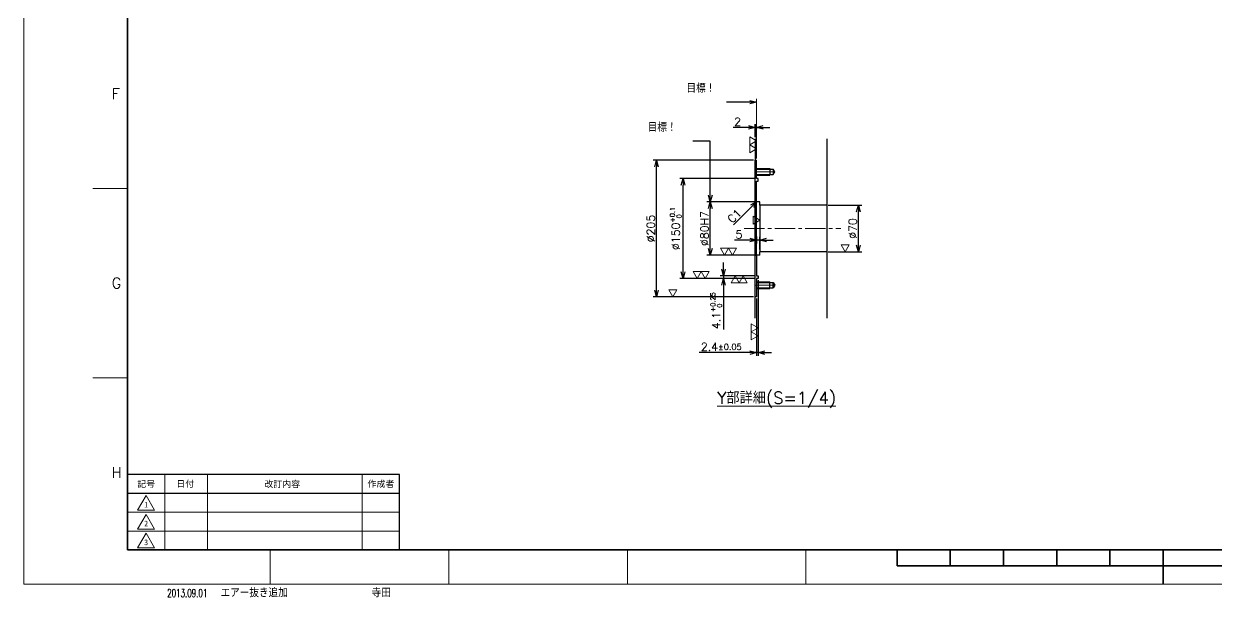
# Model space of a CAD drawing. Header units: millimetres. Extents: x 0 to 6626, y -38 to 4663.
# Drawn here: x 0 to 3576, y -38 to 1681 of the extents above; entities that cross this region are included whole.
import ezdxf
from ezdxf import colors
from ezdxf.entities.mleader import LeaderData, LeaderLine
from ezdxf.enums import TextEntityAlignment as Align
from ezdxf.math import Vec2, Vec3

# ---------------------------------------------------------------- set-up
doc = ezdxf.new("R2010")
doc.units = ezdxf.units.MM
doc.header["$LTSCALE"] = 3.2
doc.header["$PDMODE"] = 99
doc.header["$PDSIZE"] = 1
doc.linetypes.add('CENTER2', pattern=[28.575, 19.05, -3.175, 3.175, -3.175])
for name, color, linetype, lineweight in [('05_CENTER', 4, 'CENTER2', 13), ('07_TEXT', 3, 'Continuous', 13), ('08_DIM', 3, 'Continuous', 13), ('90_FRAME', 5, 'Continuous', 35)]:
    doc.layers.add(name, color=color, linetype=linetype, lineweight=lineweight)
doc.layers.add('91_BLANK', color=5, linetype='Continuous', lineweight=0, plot=False)
doc.styles.add('KSS_TXT', font='txt.shx', dxfattribs={"bigfont": 'extfont2.shx'})
doc.styles.add('MS_G', font='MS Gothic.ttf')
doc.styles.get("Standard").update_dxf_attribs({"font": 'txt.shx', "bigfont": 'extfont2.shx'})
doc.styles.add('表題用', font='MS PGothic.ttf')
doc.dimstyles.new('KSS_DIM', dxfattribs={"dimscale": 8, "dimtxt": 3, "dimasz": 2.5, "dimexe": 1.25, "dimexo": 0.625, "dimtad": 1, "dimdsep": 46, "dimtxsty": 'KSS_TXT', "dimblk": 'OPEN30', "dimcen": 0, "dimazin": 2, "dimtfac": 0.75, "dimtmove": 0, "dimatfit": 3, "dimldrblk": 'OPEN30', "dimfxl": 1.25, "dimtolj": 1, "dimarcsym": 0})

# ---------------------------------------------------------------- blocks, each defined once
blk = doc.blocks.new('AM_BALLOON1')
at = {"transparency": 16777216}
blk.add_circle((0, 0), 5, dxfattribs=at)
blk.add_attdef('B_NUMBER', text='', height=3, dxfattribs=at).set_placement((0, 0), align=Align.MIDDLE_CENTER)
blk = doc.blocks.new('_OPEN')
at = {"color": 0, "linetype": 'ByBlock'}
for p, q in [((-1, 0.17), (0, 0)), ((0, 0), (-1, -0.17)), ((0, 0), (-1, 0))]:
    blk.add_line(p, q, dxfattribs=at)
blk = doc.blocks.new('_Open30')
at = {"color": 0, "linetype": 'ByBlock', "lineweight": -2}
for p, q in [((-1, 0.27), (0, 0)), ((0, 0), (-1, -0.27)), ((0, 0), (-1, 0))]:
    blk.add_line(p, q, dxfattribs=at)
blk = doc.blocks.new('*D142')
at = {"layer": '08_DIM', "color": 0, "lineweight": -2, "transparency": 16777216}
for p, q in [((2188.5, 1272.1), (1887.2, 1272.1)), ((1897.2, 882.1), (1897.2, 1252.1)), ((2188.5, 862.1), (1887.2, 862.1))]:
    blk.add_line(p, q, dxfattribs=at)
at = {"layer": 'Defpoints', "color": 0, "transparency": 16777216}
for p in [(1897.2, 1272.1), (2193.5, 1272.1), (2193.5, 862.1)]:
    blk.add_point(p, dxfattribs=at)
at = {"layer": '08_DIM', "color": 0, "lineweight": -2, "transparency": 16777216, "xscale": 20, "yscale": 20, "zscale": 20}
for p, rotation in [((1897.2, 1272.1), 90), ((1897.2, 862.1), 270)]:
    blk.add_blockref('_Open30', p, dxfattribs=dict(at, rotation=rotation))
at = {"layer": '08_DIM', "color": 0, "transparency": 16777216, "insert": (1880.1, 1067.1), "char_height": 24, "attachment_point": 5, "rotation": 90, "style": 'KSS_TXT'}
blk.add_mtext('\\A1;%%C205', dxfattribs=at)
blk = doc.blocks.new('*D143')
at = {"layer": '08_DIM', "color": 0, "lineweight": -2, "transparency": 16777216}
for p, q in [((2173.5, 1370.4), (2127.5, 1370.4)), ((2193.5, 1340.7), (2193.5, 1380.4)), ((2197.5, 1370.4), (2193.5, 1370.4)), ((2197.5, 1277.1), (2197.5, 1380.4)), ((2217.5, 1370.4), (2237.5, 1370.4))]:
    blk.add_line(p, q, dxfattribs=at)
at = {"layer": 'Defpoints', "color": 0, "transparency": 16777216}
for p in [(2193.5, 1370.4), (2193.5, 1335.7), (2197.5, 1272.1)]:
    blk.add_point(p, dxfattribs=at)
at = {"layer": '08_DIM', "color": 0, "lineweight": -2, "transparency": 16777216, "xscale": 20, "yscale": 20, "zscale": 20}
blk.add_blockref('_Open30', (2193.5, 1370.4), dxfattribs=at)
at = {"layer": '08_DIM', "color": 0, "lineweight": -2, "transparency": 16777216, "xscale": 20, "yscale": 20, "zscale": 20, "rotation": 180}
blk.add_blockref('_Open30', (2197.5, 1370.4), dxfattribs=at)
at = {"layer": '08_DIM', "color": 0, "transparency": 16777216, "insert": (2140.5, 1387.4), "char_height": 24, "attachment_point": 5, "style": 'KSS_TXT'}
blk.add_mtext('\\A1;2', dxfattribs=at)
blk = doc.blocks.new('p1ba02')
for p, q in [((-1.5, 2.6), (1.5, 2.6)), ((0, 0), (-1.5, 2.6)), ((1.5, 2.6), (0, 0)), ((3, 0), (1.5, 2.6)), ((1.5, 2.6), (4.5, 2.6)), ((4.5, 2.6), (3, 0))]:
    blk.add_line(p, q)
blk = doc.blocks.new('p1ba01')
for p, q in [((0, 0), (-1.5, 2.6)), ((-1.5, 2.6), (1.5, 2.6)), ((1.5, 2.6), (0, 0))]:
    blk.add_line(p, q)
blk = doc.blocks.new('*D207')
at = {"layer": '08_DIM', "color": 0, "lineweight": -2, "transparency": 16777216}
for p, q in [((2192.5, 1217.1), (1966.9, 1217.1)), ((1976.9, 937.1), (1976.9, 1197.1)), ((2192.5, 917.1), (1966.9, 917.1))]:
    blk.add_line(p, q, dxfattribs=at)
at = {"layer": 'Defpoints', "color": 0, "transparency": 16777216}
for p in [(1976.9, 1217.1), (2197.5, 1217.1), (2197.5, 917.1)]:
    blk.add_point(p, dxfattribs=at)
at = {"layer": '08_DIM', "color": 0, "lineweight": -2, "transparency": 16777216, "xscale": 20, "yscale": 20, "zscale": 20}
for p, rotation in [((1976.9, 1217.1), 90), ((1976.9, 917.1), 270)]:
    blk.add_blockref('_Open30', p, dxfattribs=dict(at, rotation=rotation))
at = {"layer": '08_DIM', "color": 0, "transparency": 16777216, "insert": (1955.1, 1067.1), "char_height": 24, "attachment_point": 5, "rotation": 90, "style": 'KSS_TXT'}
blk.add_mtext('\\A1;%%C150{\\H14.400000;\\S+0.1^  0;}', dxfattribs=at)
blk = doc.blocks.new('*D208')
at = {"layer": '08_DIM', "color": 0, "lineweight": -2, "transparency": 16777216}
for p, q in [((2098.1, 945.3), (2098.1, 965.3)), ((2192.5, 925.3), (2088.1, 925.3)), ((2192.5, 917.1), (2088.1, 917.1)), ((2098.1, 925.3), (2098.1, 917.1)), ((2098.1, 897.1), (2098.1, 763.9))]:
    blk.add_line(p, q, dxfattribs=at)
at = {"layer": 'Defpoints', "color": 0, "transparency": 16777216}
for p in [(2098.1, 917.1), (2197.5, 925.3), (2197.5, 917.1)]:
    blk.add_point(p, dxfattribs=at)
at = {"layer": '08_DIM', "color": 0, "lineweight": -2, "transparency": 16777216, "xscale": 20, "yscale": 20, "zscale": 20}
for p, rotation in [((2098.1, 925.3), 270), ((2098.1, 917.1), 90)]:
    blk.add_blockref('_Open30', p, dxfattribs=dict(at, rotation=rotation))
at = {"layer": '08_DIM', "color": 0, "transparency": 16777216, "insert": (2076.3, 820.5), "char_height": 24, "attachment_point": 5, "rotation": 90, "style": 'KSS_TXT'}
blk.add_mtext('\\A1;4.1{\\H14.400000;\\S+0.25^  0;}', dxfattribs=at)
blk = doc.blocks.new('*D209')
at = {"layer": '08_DIM', "color": 0, "lineweight": -2, "transparency": 16777216}
for p, q in [((2202.3, 912.1), (2202.3, 685)), ((2197.5, 857.1), (2197.5, 685)), ((2177.5, 695), (2025.5, 695)), ((2202.3, 695), (2197.5, 695)), ((2222.3, 695), (2242.3, 695))]:
    blk.add_line(p, q, dxfattribs=at)
at = {"layer": 'Defpoints', "color": 0, "transparency": 16777216}
for p in [(2202.3, 917.1), (2197.5, 862.1), (2197.5, 695)]:
    blk.add_point(p, dxfattribs=at)
at = {"layer": '08_DIM', "color": 0, "lineweight": -2, "transparency": 16777216, "xscale": 20, "yscale": 20, "zscale": 20}
blk.add_blockref('_Open30', (2197.5, 695), dxfattribs=at)
at = {"layer": '08_DIM', "color": 0, "lineweight": -2, "transparency": 16777216, "xscale": 20, "yscale": 20, "zscale": 20, "rotation": 180}
blk.add_blockref('_Open30', (2202.3, 695), dxfattribs=at)
at = {"layer": '08_DIM', "color": 0, "transparency": 16777216, "insert": (2091.5, 712), "char_height": 24, "attachment_point": 5, "style": 'KSS_TXT'}
blk.add_mtext('\\A1;2.4{\\H18.000000;%%p0.05}', dxfattribs=at)
blk = doc.blocks.new('*D210')
at = {"layer": '08_DIM', "color": 0, "lineweight": -2, "transparency": 16777216}
for p, q in [((2194.5, 1147.1), (2048.3, 1147.1)), ((2058.3, 1007.1), (2058.3, 1127.1)), ((2194.5, 987.1), (2048.3, 987.1))]:
    blk.add_line(p, q, dxfattribs=at)
at = {"layer": 'Defpoints', "color": 0, "transparency": 16777216}
for p in [(2058.3, 1147.1), (2199.5, 1147.1), (2199.5, 987.1)]:
    blk.add_point(p, dxfattribs=at)
at = {"layer": '08_DIM', "color": 0, "lineweight": -2, "transparency": 16777216, "xscale": 20, "yscale": 20, "zscale": 20}
for p, rotation in [((2058.3, 1147.1), 90), ((2058.3, 987.1), 270)]:
    blk.add_blockref('_Open30', p, dxfattribs=dict(at, rotation=rotation))
at = {"layer": '08_DIM', "color": 0, "transparency": 16777216, "insert": (2041.3, 1067.1), "char_height": 24, "attachment_point": 5, "rotation": 90, "style": 'KSS_TXT'}
blk.add_mtext('\\A1;%%C80H7', dxfattribs=at)
blk = doc.blocks.new('*D211')
at = {"layer": '08_DIM', "color": 0, "lineweight": -2, "transparency": 16777216}
for p, q in [((2412.5, 1137.1), (2512.7, 1137.1)), ((2502.7, 1017.1), (2502.7, 1117.1)), ((2412.5, 997.1), (2512.7, 997.1))]:
    blk.add_line(p, q, dxfattribs=at)
at = {"layer": 'Defpoints', "color": 0, "transparency": 16777216}
for p in [(2407.5, 1137.1), (2502.7, 1137.1), (2407.5, 997.1)]:
    blk.add_point(p, dxfattribs=at)
at = {"layer": '08_DIM', "color": 0, "lineweight": -2, "transparency": 16777216, "xscale": 20, "yscale": 20, "zscale": 20}
for p, rotation in [((2502.7, 1137.1), 90), ((2502.7, 997.1), 270)]:
    blk.add_blockref('_Open30', p, dxfattribs=dict(at, rotation=rotation))
at = {"layer": '08_DIM', "color": 0, "transparency": 16777216, "insert": (2485.7, 1067.1), "char_height": 24, "attachment_point": 5, "rotation": 90, "style": 'KSS_TXT'}
blk.add_mtext('\\A1;%%C70', dxfattribs=at)
blk = doc.blocks.new('*D212')
at = {"layer": '08_DIM', "color": 0, "lineweight": -2, "transparency": 16777216}
blk.add_line((2184.4, 1134), (2128.2, 1077.7), dxfattribs=at)
at = {"layer": 'Defpoints', "color": 0, "transparency": 16777216}
for p in [(2198.5, 1148.1), (2040.1, 989.6), (2040.1, 989.6)]:
    blk.add_point(p, dxfattribs=at)
at = {"layer": '08_DIM', "color": 0, "lineweight": -2, "transparency": 16777216, "xscale": 20, "yscale": 20, "zscale": 20, "rotation": 44.99999999999996}
blk.add_blockref('_Open30', (2198.5, 1148.1), dxfattribs=at)
at = {"layer": '08_DIM', "color": 0, "transparency": 16777216, "insert": (2131, 1104.6), "char_height": 24, "attachment_point": 5, "rotation": 45, "style": 'KSS_TXT'}
blk.add_mtext('\\A1;C1', dxfattribs=at)
blk = doc.blocks.new('*D213')
at = {"layer": '08_DIM', "color": 0, "lineweight": -2, "transparency": 16777216}
for p, q in [((2197.5, 1043), (2197.5, 1022.3)), ((2207.5, 1004.3), (2207.5, 1042.3)), ((2177.5, 1032.3), (2131.5, 1032.3)), ((2207.5, 1032.3), (2197.5, 1032.3)), ((2227.5, 1032.3), (2247.5, 1032.3))]:
    blk.add_line(p, q, dxfattribs=at)
at = {"layer": 'Defpoints', "color": 0, "transparency": 16777216}
for p in [(2197.5, 1048), (2197.5, 1032.3), (2207.5, 999.3)]:
    blk.add_point(p, dxfattribs=at)
at = {"layer": '08_DIM', "color": 0, "lineweight": -2, "transparency": 16777216, "xscale": 20, "yscale": 20, "zscale": 20}
blk.add_blockref('_Open30', (2197.5, 1032.3), dxfattribs=at)
at = {"layer": '08_DIM', "color": 0, "lineweight": -2, "transparency": 16777216, "xscale": 20, "yscale": 20, "zscale": 20, "rotation": 180}
blk.add_blockref('_Open30', (2207.5, 1032.3), dxfattribs=at)
at = {"layer": '08_DIM', "color": 0, "transparency": 16777216, "insert": (2144.5, 1049.4), "char_height": 24, "attachment_point": 5, "style": 'KSS_TXT'}
blk.add_mtext('\\A1;5', dxfattribs=at)

msp = doc.modelspace()

# ---------------------------------------------------------------- linework, layer by layer
at = {"color": 0}
for p, q in [((2193.544, 1335.686), (2193.544, 1272.121)), ((2407.544, 1335.686), (2407.544, 798.557)), ((2193.544, 1272.121), (2197.544, 1272.121)), ((2193.544, 862.121), (2193.544, 1272.121)), ((2197.544, 1217.121), (2197.544, 1272.121)), ((2197.544, 1247.121), (2237.544, 1247.121)), ((2197.544, 1245.121), (2247.544, 1245.121)), ((2197.544, 1229.121), (2247.544, 1229.121)), ((2197.544, 1227.121), (2237.544, 1227.121)), ((2202.344, 1217.121), (2197.544, 1217.121)), ((2202.344, 1208.921), (2202.344, 1217.121)), ((2237.544, 1247.121), (2237.544, 1227.121)), ((2247.544, 1245.121), (2247.544, 1229.121)), ((2252.162, 1237.121), (2247.544, 1245.121)), ((2247.544, 1229.121), (2252.162, 1237.121)), ((2197.544, 1149.121), (2197.544, 1208.921)), ((2197.544, 1208.921), (2202.344, 1208.921)), ((2197.544, 985.121), (2197.544, 1149.121)), ((2199.544, 1147.121), (2197.544, 1149.121)), ((2207.544, 1147.121), (2199.544, 1147.121)), ((2207.544, 1137.121), (2207.544, 1147.121)), ((2407.544, 1137.121), (2207.544, 1137.121)), ((2207.544, 1137.121), (2207.544, 997.121)), ((2197.544, 985.121), (2199.544, 987.121)), ((2197.544, 985.121), (2197.544, 925.321)), ((2207.544, 987.121), (2199.544, 987.121)), ((2207.544, 987.121), (2207.544, 997.121)), ((2407.544, 997.121), (2207.544, 997.121)), ((2197.544, 925.321), (2202.344, 925.321)), ((2197.544, 917.121), (2197.544, 862.121)), ((2202.344, 917.121), (2197.544, 917.121)), ((2197.544, 907.121), (2237.544, 907.121)), ((2197.544, 905.121), (2247.544, 905.121)), ((2202.344, 925.321), (2202.344, 917.121)), ((2237.544, 887.121), (2237.544, 907.121)), ((2247.544, 889.121), (2247.544, 905.121)), ((2247.544, 905.121), (2252.162, 897.121)), ((2252.162, 897.121), (2247.544, 889.121)), ((2193.544, 798.557), (2193.544, 862.121)), ((2197.544, 862.121), (2193.544, 862.121)), ((2197.544, 889.121), (2247.544, 889.121)), ((2197.544, 887.121), (2237.544, 887.121))]:
    msp.add_line(p, q, dxfattribs=at)
at = {"layer": '05_CENTER'}
for p, q in [((2190.768, 1237.121), (2257.754, 1237.121)), ((2160.432, 1067.121), (2450.248, 1067.121)), ((2190.768, 897.121), (2257.754, 897.121))]:
    msp.add_line(p, q, dxfattribs=at)
at = {"layer": '08_DIM'}
for p, q in [((2197.544, 1357.822), (2197.544, 1455.946)), ((2197.544, 1380.055), (2197.544, 1305.447))]:
    msp.add_line(p, q, dxfattribs=at)
at = {"layer": '90_FRAME', "color": 4, "lineweight": 13}
for p, q in [((310.767, 1187.492), (207.072, 1187.492)), ((310.767, 619.514), (207.072, 619.514)), ((739.003, 0), (739.003, 103.232)), ((1274.47, 0), (1274.47, 103.232)), ((1809.938, 0), (1809.938, 103.232)), ((2345.405, 0), (2345.405, 103.232))]:
    msp.add_line(p, q, dxfattribs=at)
at = {"layer": '90_FRAME', "color": 0, "lineweight": 13}
for p, q in [((422.767, 103.232), (422.767, 329.518)), ((550.767, 103.232), (550.767, 329.518)), ((1014.767, 103.232), (1014.767, 329.518)), ((310.767, 216.375), (1126.767, 216.375)), ((310.767, 159.803), (1126.767, 159.803))]:
    msp.add_line(p, q, dxfattribs=at)
at = {"layer": '90_FRAME', "color": 0, "lineweight": 25}
msp.add_line((310.767, 272.946), (1126.767, 272.946), dxfattribs=at)
at = {"layer": '90_FRAME'}
for p, q in [((2618.682, 55.372), (2618.682, 103.232)), ((2778.214, 55.372), (2778.214, 103.232)), ((2937.745, 55.372), (2937.745, 103.232)), ((3097.276, 55.372), (3097.276, 103.232)), ((3256.808, 55.372), (3256.808, 103.232)), ((3416.339, 0), (3416.339, 103.232)), ((2618.682, 55.372), (4213.996, 55.372))]:
    msp.add_line(p, q, dxfattribs=at)
msp.add_lwpolyline([(310.767, 103.232), (6521.911, 103.232), (6521.911, 4543.663), (310.767, 4543.663)], close=True, dxfattribs=at)
at = {"layer": '90_FRAME', "color": 0, "lineweight": 25}
msp.add_lwpolyline([(310.767, 103.232), (1126.767, 103.232), (1126.767, 329.518), (310.767, 329.518)], close=True, dxfattribs=at)
at = {"layer": '90_FRAME', "color": 0, "lineweight": 13}
for points in [[(341.31, 222.383), (366.767, 266.476), (392.224, 222.383), (341.31, 222.383)], [(341.31, 165.812), (366.767, 209.905), (392.224, 165.812), (341.31, 165.812)], [(341.31, 109.24), (366.767, 153.333), (392.224, 109.24), (341.31, 109.24)]]:
    msp.add_lwpolyline(points, dxfattribs=at)
at = {"layer": '91_BLANK'}
msp.add_lwpolyline([(0, 0), (6625.607, 0), (6625.607, 4663.358), (0, 4663.358)], close=True, dxfattribs=at)

# ---------------------------------------------------------------- block references
at = {"layer": '08_DIM', "xscale": 8, "yscale": 8, "zscale": 8}
for name, p, rotation in [('p1ba02', (2197.544, 1305.857), 90), ('p1ba01', (2207.544, 1092.224), 90), ('p1ba02', (2157.491, 925.321), 180), ('p1ba02', (2202.344, 744.783), 90)]:
    msp.add_blockref(name, p, dxfattribs=dict(at, rotation=rotation))
for name, p in [('p1ba02', (2101.584, 987.121)), ('p1ba01', (2462.609, 997.121)), ('p1ba02', (2018.937, 917.121)), ('p1ba01', (1946.611, 862.121))]:
    msp.add_blockref(name, p, dxfattribs=at)

# ---------------------------------------------------------------- texts
at = {"layer": '07_TEXT', "style": 'KSS_TXT'}
for p in [(1987.166, 1474.952), (1870.881, 1357.704)]:
    msp.add_text('目標！', height=24, dxfattribs=at).set_placement(p)
at = {"layer": '08_DIM'}
msp.add_text('%%uY部詳細(S=1/4)', height=36, dxfattribs=at).set_placement((2079, 541.48))
at = {"layer": '90_FRAME', "color": 0, "lineweight": 13, "style": 'KSS_TXT'}
for s, p in [('F', (263.659, 1471.481)), ('G', (263.659, 903.503)), ('H', (263.659, 335.525))]:
    msp.add_text(s, height=32, dxfattribs=at).set_placement(p, align=Align.MIDDLE_LEFT)
at = {"layer": '90_FRAME', "color": 0, "style": '表題用'}
for s, p in [('記号', (366.767, 301.232)), ('日付', (484.019, 301.232)), ('作成者', (1070.767, 301.232))]:
    msp.add_text(s, height=19.2, dxfattribs=at).set_placement(p, align=Align.MIDDLE_CENTER)
msp.add_text('改訂内容', height=19.2, dxfattribs=at).set_placement((774.767, 301.232), align=Align.MIDDLE)
at = {"layer": '90_FRAME', "color": 0, "lineweight": 13, "style": 'MS_G'}
for s, p in [('1', (366.767, 239.003)), ('2', (366.767, 182.432)), ('3', (366.767, 125.86))]:
    msp.add_text(s, height=16.971, dxfattribs=at).set_placement(p, align=Align.MIDDLE)
at = {"layer": '90_FRAME', "color": 3, "lineweight": 13, "width": 0.65}
msp.add_text('2013.09.01', height=24, dxfattribs=at).set_placement((429.936, -38.398))
at = {"layer": '90_FRAME', "color": 3, "lineweight": 13}
for s, p in [('エアー抜き追加', (589.869, -38.398)), ('寺田', (1042.962, -38.398))]:
    msp.add_text(s, height=24, dxfattribs=at).set_placement(p)

# ---------------------------------------------------------------- dimensions: what is measured, and where the dimension line sits
at = {"layer": '08_DIM'}
for base, p1, p2, override, picture, middle in [((2193.545, 1370.447), (2197.544, 1272.121), (2193.545, 1335.686), {"dimlfac": 0.5}, '*D143', (2140.545, 1387.447)), ((2197.544, 1032.347), (2207.544, 999.291), (2197.544, 1047.998), {"dimlfac": 0.5}, '*D213', (2144.544, 1049.363)), ((2197.544, 694.991), (2202.344, 917.121), (2197.544, 862.121), {"dimlfac": 0.5, "dimtol": 1, "dimlim": 0, "dimtp": 0.05, "dimtm": 0.05}, '*D209', (2091.544, 711.991))]:
    dim = msp.add_linear_dim(base=base, p1=p1, p2=p2, dimstyle='KSS_DIM', override=override, dxfattribs=at)
    dim.commit()
    dim.dimension.update_dxf_attribs({"geometry": picture, "text_midpoint": middle})
for base, p1, p2, text, override, picture, middle in [((1897.166, 1272.121), (2193.544, 862.121), (2193.544, 1272.121), '%%C<>', {"dimlfac": 0.5}, '*D142', (1880.149, 1067.121)), ((1976.89, 1217.121), (2197.544, 917.121), (2197.544, 1217.121), '%%C<>', {"dimlfac": 0.5, "dimtol": 1, "dimlim": 0, "dimtp": 0.1, "dimtfac": 0.6, "dimtdec": 2, "dimtzin": 8}, '*D207', (1955.09, 1067.121)), ((2058.316, 1147.121), (2199.544, 987.121), (2199.544, 1147.121), '%%C<>H7', {"dimlfac": 0.5}, '*D210', (2041.316, 1067.121)), ((2502.675, 1137.121), (2407.544, 997.121), (2407.544, 1137.121), '%%C<>', {"dimlfac": 0.5}, '*D211', (2485.675, 1067.121))]:
    dim = msp.add_linear_dim(base=base, p1=p1, p2=p2, angle=90, text=text, dimstyle='KSS_DIM', override=override, dxfattribs=at)
    dim.commit()
    dim.dimension.update_dxf_attribs({"geometry": picture, "text_midpoint": middle})
dim = msp.add_linear_dim(base=(2040.073, 989.65), p1=(2198.544, 1148.121), p2=(2040.073, 989.65), angle=225, text='C1', dimstyle='KSS_DIM', override={"dimtxsty": 'KSS_TXT', "dimse1": 1, "dimse2": 1, "dimsd2": 1, "dimtfill": 0, "dimtfillclr": 0}, dxfattribs=at)
dim.commit()
dim.dimension.update_dxf_attribs({"geometry": '*D212', "text_midpoint": (2143.016, 1092.594), "dimtype": 161})
dim = msp.add_linear_dim(base=(2098.128, 917.121), p1=(2197.544, 925.321), p2=(2197.544, 917.121), angle=90, dimstyle='KSS_DIM', override={"dimlfac": 0.5, "dimtol": 1, "dimlim": 0, "dimtp": 0.25, "dimtfac": 0.6}, dxfattribs=at)
dim.commit()
dim.dimension.update_dxf_attribs({"geometry": '*D208', "text_midpoint": (2076.318, 820.521)})

# ---------------------------------------------------------------- leaders
for points in [[(2197.544, 1446.041), (2106.967, 1446.041)], [(2058.316, 1147.121), (2058.316, 1329.378), (2006.634, 1329.378)]]:
    msp.add_leader(points, dimstyle='KSS_DIM', dxfattribs=at)
ml = msp.add_multileader_block('Standard', dxfattribs=at)
ml.set_content('AM_BALLOON1', color=256, scale=10)
ml.set_attribute('B_NUMBER', '10', width=0)
ml.set_leader_properties(color=256, linetype='ByLayer', lineweight=-1)
ml.set_arrow_properties(name='OPEN')
ml.build(insert=Vec2(0, 0))
ml.multileader.update_dxf_attribs({"leader_type": 0, "has_dogleg": 0, "text_right_attachment_type": 6, "dogleg_length": 0, "arrow_head_size": 20, "scale": 2.5, "block_connection_type": 1})
ctx = ml.context
ctx.base_point, ctx.scale, ctx.char_height, ctx.arrow_head_size, ctx.landing_gap_size, ctx.plane_origin = Vec3(959.123, 3687.419), 2.5, 40, 20, 20, Vec3(959.123, 3687.419)
ctx.right_attachment, ctx.attachment_type = 6, 1
notes = []
notes.append((ctx, [(0, (0, 0, 0), (0, 0), (1, 0), 1, [])]))
ctx.block.insert = Vec3(959.123, 3687.419)
for ctx, leaders in notes:
    for number, flags, end, landing, length, lines in leaders:
        leader = LeaderData()
        leader.index, (leader.has_last_leader_line, leader.has_dogleg_vector, leader.attachment_direction) = number, flags
        leader.last_leader_point, leader.dogleg_vector, leader.dogleg_length = Vec3(end), Vec3(landing), length
        for number, points, colour, breaks in lines:
            line = LeaderLine()
            line.index, line.vertices, line.color, line.breaks = number, Vec3.list(points), colors.encode_raw_color(colour), breaks
            leader.lines.append(line)
        ctx.leaders.append(leader)

doc.saveas('drawing.dxf')
